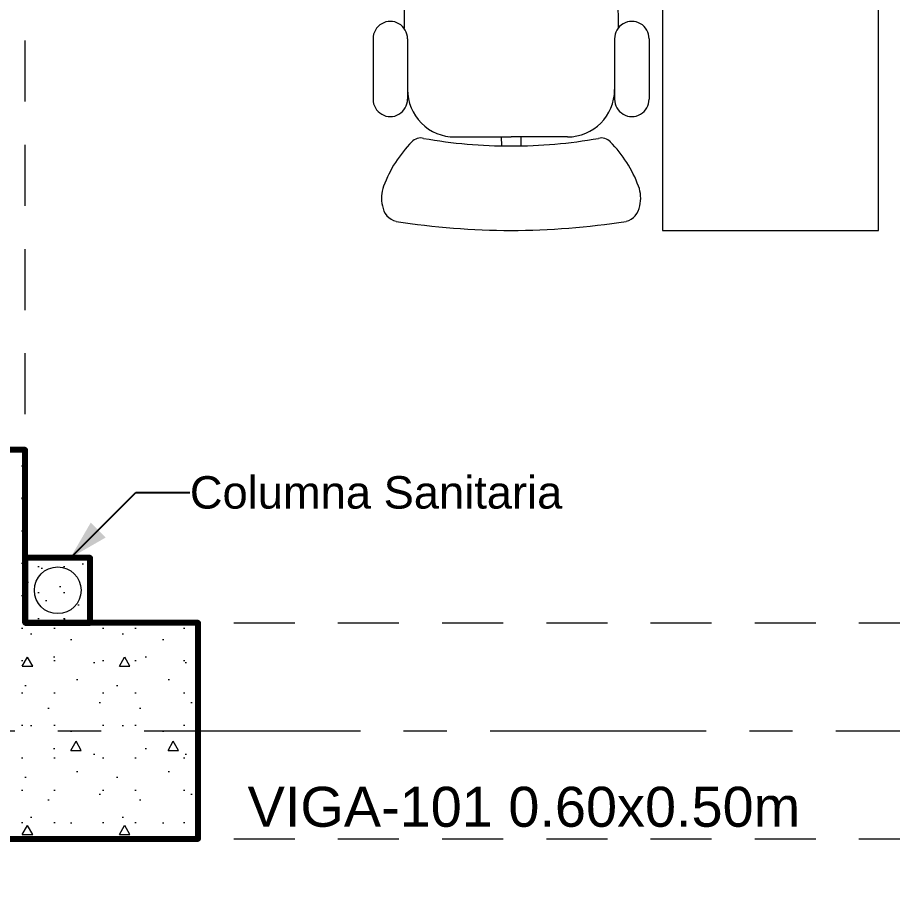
# Model space of a CAD drawing. Header units: inches. Extents: x -38 to 5698, y -33 to 92.
# Drawn here: x 102.052 to 104.076, y 7.083 to 9.1 of the extents above; entities that cross this region are included whole.
import ezdxf

# ---------------------------------------------------------------- set-up
doc = ezdxf.new("R2010")
doc.units = ezdxf.units.IN
doc.header["$MEASUREMENT"] = 0
doc.set_wipeout_variables(frame=1)
doc.header["$PDMODE"] = 1
for name, pattern in [('Hidden Line', [0.195611, 0.141111, -0.0545]), ('Punto & Raya', [0.65, 0.5, -0.075, 0, -0.075]), ('Wipeout_Contour', [1, 0, -1])]:
    doc.linetypes.add(name, pattern=pattern)
for name, color, linetype in [('02 _ ARQ _ ALB _ Cotas Ejes', 7, 'Continuous'), ('02 _ ARQ _ ALB _ Ejes Generales', 7, 'Continuous'), ('02 _ ARQ _ ALB _ Mobiliario', 7, 'Continuous'), ('02 _ ARQ _ ZON _ Espacio.3D', 7, 'Continuous'), ('08 _ STR _ EXT _ 06 Columnas', 7, 'Continuous'), ('08 _ STR _ EXT _ 09 Vigas', 7, 'Continuous'), ('Dibujo 2D - General', 7, 'Continuous'), ('Estructura - Carga', 7, 'Continuous'), ('MEP - HVAC', 7, 'Continuous'), ('Notas - Etiquetas', 251, 'Continuous')]:
    doc.layers.add(name, color=color, linetype=linetype)
doc.styles.add('Estilo_Generado_4', font='swisse.ttf')
doc.dimstyles.new('Estilo_Generado__1', dxfattribs={"dimtxt": 0.125, "dimasz": 0.095, "dimexe": 0.18, "dimexo": 0.3, "dimgap": 0, "dimtad": 0, "dimtih": 1, "dimtoh": 1, "dimzin": 0, "dimdsep": 46, "dimtxsty": 'Estilo_Generado_4', "dimblk": 'ARROWHEAD_6', "dimblk1": 'ARROWHEAD_6', "dimblk2": 'ARROWHEAD_6', "dimcen": 0.09, "dimse1": 1, "dimse2": 1, "dimclrd": 144, "dimclre": 144, "dimclrt": 7, "dimadec": 0, "dimazin": 0, "dimtfac": 1, "dimtdec": 4, "dimtmove": 0, "dimatfit": 3, "dimfxl": 1, "dimtolj": 1, "dimtzin": 0, "dimarcsym": 0})
doc.dimstyles.new('Estilo_Generado__8', dxfattribs={"dimtxt": 0.18, "dimasz": 0.0912, "dimexe": 0.18, "dimexo": 0.0625, "dimgap": 0, "dimtad": 0, "dimtih": 1, "dimtoh": 1, "dimdec": 4, "dimzin": 0, "dimdsep": 46, "dimcen": 0.09, "dimadec": 0, "dimazin": 0, "dimtfac": 1, "dimtdec": 4, "dimtmove": 0, "dimatfit": 3, "dimldrblk": 'ARROWHEAD_5', "dimfxl": 1, "dimtolj": 1, "dimtzin": 0, "dimarcsym": 0})

# ---------------------------------------------------------------- blocks, each defined once
blk = doc.blocks.new('ARROWHEAD_6')
at = {"color": 0, "linetype": 'Continuous', "lineweight": 0}
for p, q in [((-0.5, -0.5), (0.5, 0.5)), ((0, 0), (-1, 0))]:
    blk.add_line(p, q, dxfattribs=at)
blk = doc.blocks.new('*D87', base_point=(804.059, 0))
at = {"layer": '02 _ ARQ _ ALB _ Cotas Ejes', "color": 144, "linetype": 'Continuous', "lineweight": -2, "transparency": 16777216}
for p, q in [((101.915, 2.2841), (105.0886, 2.2841)), ((108.725, 2.2841), (105.476, 2.2841))]:
    blk.add_line(p, q, dxfattribs=at)
at = {"layer": 'Defpoints', "color": 0, "linetype": 'Continuous', "transparency": 16777216}
for p in [(101.82, 7.45), (108.82, 7.45), (108.82, 2.2841)]:
    blk.add_point(p, dxfattribs=at)
at = {"layer": '02 _ ARQ _ ALB _ Cotas Ejes', "color": 144, "linetype": 'Continuous', "lineweight": -2, "transparency": 16777216, "xscale": 0.095, "yscale": 0.095, "zscale": 0.095, "rotation": 180}
blk.add_blockref('ARROWHEAD_6', (101.82, 2.2841), dxfattribs=at)
at = {"layer": '02 _ ARQ _ ALB _ Cotas Ejes', "color": 144, "linetype": 'Continuous', "lineweight": -2, "transparency": 16777216, "xscale": 0.095, "yscale": 0.095, "zscale": 0.095}
blk.add_blockref('ARROWHEAD_6', (108.82, 2.2841), dxfattribs=at)
at = {"layer": '02 _ ARQ _ ALB _ Cotas Ejes', "color": 7, "linetype": 'Continuous', "lineweight": 13, "transparency": 16777216, "insert": (105.2823, 2.2841), "char_height": 0.125, "attachment_point": 5, "style": 'Estilo_Generado_4'}
blk.add_mtext('\\A1;7.00', dxfattribs=at)
blk = doc.blocks.new('ARROWHEAD_5')
at = {"linetype": 'Continuous', "lineweight": 0}
blk.add_hatch(color=0, dxfattribs=at).paths.add_polyline_path([(-1, 0.2679), (0, 0), (-1, -0.2679)])
at = {"color": 0, "linetype": 'Continuous', "lineweight": 0}
blk.add_line((0, 0), (-1, 0), dxfattribs=at)

msp = doc.modelspace()

# ---------------------------------------------------------------- linework, layer by layer
at = {"layer": '02 _ ARQ _ ALB _ Mobiliario', "color": 175, "linetype": 'Continuous', "lineweight": 13}
for p, q in [((102.9468, 9.1825), (102.9462, 9.0753)), ((103.4411, 9.1825), (103.4416, 9.0753)), ((102.8746, 9.051), (102.8746, 8.9108)), ((102.9544, 9.051), (102.9544, 8.9106)), ((103.4334, 9.051), (103.4334, 8.9106)), ((103.5133, 9.051), (103.5133, 8.9108)), ((103.0636, 8.8237), (103.1939, 8.8237)), ((103.1713, 8.8237), (103.1717, 8.8033)), ((103.3243, 8.8237), (103.1939, 8.8237)), ((103.2166, 8.8237), (103.2162, 8.8033))]:
    msp.add_line(p, q, dxfattribs=at)
at = {"layer": '02 _ ARQ _ ALB _ Mobiliario', "color": 175, "linetype": 'Continuous', "lineweight": 13, "flags": 128}
msp.add_lwpolyline([(104.0439, 9.9073), (102.2439, 9.9073), (102.2439, 9.3073), (103.5439, 9.3073), (103.5439, 8.6073), (104.0439, 8.6073)], close=True, dxfattribs=at)
at = {"layer": '02 _ ARQ _ ALB _ Mobiliario', "color": 175, "linetype": 'Continuous', "lineweight": 13}
for centre, major_axis, start_param, end_param in [((102.9145, 9.051), (0, 0.04), 4.712389, 7.853982), ((103.4734, 9.051), (0, 0.04), 4.712389, 7.853982), ((103.0636, 8.9332), (0, 0.1095), 1.570796, 3.141593), ((103.3243, 8.9332), (0, 0.1095), 3.141593, 4.712389), ((102.9145, 8.9108), (0, 0.04), 1.570796, 4.712389), ((103.4734, 8.9108), (0, 0.04), 1.570796, 4.712389), ((103.1688, 8.6093), (0, 0.2887), 0.790542, 1.21502), ((102.9849, 8.7926), (0, 0.0287), 6.044304, 7.092178), ((103.188, 9.9248), (0, 1.1218), 2.965095, 3.146853), ((103.1998, 9.9248), (0, 1.1218), 3.136332, 3.31809), ((103.4029, 8.7926), (0, 0.0287), 5.474192, 6.522066), ((103.219, 8.6093), (0, 0.2887), 5.068165, 5.492644), ((102.9681, 8.6828), (0, 0.0744), 1.199278, 1.825394), ((103.4197, 8.6828), (0, 0.0744), 4.457791, 5.083907), ((102.9379, 8.6692), (0, 0.0419), 1.691727, 2.899013), ((103.45, 8.6692), (0, 0.0419), 3.384172, 4.591459), ((103.1935, 10.321), (0, 1.7134), 2.985379, 3.141822), ((103.1943, 10.321), (0, 1.7134), 3.141364, 3.297806)]:
    msp.add_ellipse(centre, major_axis=major_axis, ratio=0.996858, start_param=start_param, end_param=end_param, dxfattribs=at)
at = {"layer": '02 _ ARQ _ ZON _ Espacio.3D', "color": 254, "linetype": 'Continuous', "lineweight": 0, "flags": 128}
msp.add_lwpolyline([(104.7701, 6.45), (104.7701, 17.35), (102.57, 17.35), (102.57, 16.9), (102.07, 16.9), (102.07, 16.4), (101.82, 16.4), (101.82, 16.15), (100.8201, 16.15), (100.8201, 13.25), (101.82, 13.25), (101.82, 12), (100.8201, 12), (100.8201, 9.1), (101.82, 9.1), (101.82, 8.1), (102.07, 8.1), (102.07, 7.7), (102.47, 7.7), (102.47, 7.2), (101.57, 7.2), (101.57, 7.85), (100.82, 7.85), (100.82, 6.45)], close=True, dxfattribs=at)

# ---------------------------------------------------------------- texts
at = {"layer": 'Notas - Etiquetas', "color": 8, "linetype": 'Continuous', "lineweight": 35, "insert": (102.4507, 8.001), "char_height": 0.075, "attachment_point": 4, "style": 'Estilo_Generado_4'}
msp.add_mtext('\\A1;{\\pql;\\fSwis721 Ex BT|b0|i0|c0|p34;Columna Sanitaria}', dxfattribs=at)

# ---------------------------------------------------------------- next in the draw order: wipeouts: each hides what was drawn before it
at = {"color": 254, "linetype": 'Wipeout_Contour', "lineweight": 0, "ltscale": 4906.165759}
msp.add_wipeout([(117.0136, 5.8), (117.0136, 6.35), (100.6701, 6.35), (100.6701, 7.85), (100.17, 7.85), (100.17, 5.8)], dxfattribs=at).dxf.layer = 'Dibujo 2D - General'

# ---------------------------------------------------------------- next in the draw order: hatches: boundary and pattern name
at = {"layer": '08 _ STR _ EXT _ 06 Columnas', "linetype": 'Continuous', "lineweight": 9}
h = msp.add_hatch(dxfattribs=at)
h.set_pattern_fill('HORMIGÓN_EN_MASA_0002', style=0, pattern_type=2)
h.set_pattern_definition([(0, (92.5, 3e-09), (0, 0.389711), [0.024375, -0.200625]), (0, (92.6125, 0.19486), (0, 0.389711), [0.024375, -0.200625]), (60, (92.5, 3e-09), (-0.3375, 0.194856), [0.024375, -0.200625]), (60, (92.725, 3e-09), (-0.3375, 0.194856), [0.024375, -0.200625]), (120, (92.5244, 3e-09), (0.3375, 0.194856), [0.024375, -0.200625]), (120, (92.7494, 3e-09), (0.3375, 0.194856), [0.024375, -0.200625]), (0, (92.500015, 0.0375), (0, 0.075), [0, -0.075, 0, -0.1125]), (45, (92.537515, 0.0375), (-0.053033, 0.053033), [0, -0.05625, 0, -0.09375])])
h.paths.add_polyline_path([(101.57, 8.1), (101.57, 7.2), (102.47, 7.2), (102.47, 7.7), (102.07, 7.7), (102.07, 8.1)])
at = {"layer": 'Estructura - Carga', "linetype": 'Continuous', "lineweight": 13}
h = msp.add_hatch(dxfattribs=at)
h.set_pattern_fill('HORMIGÓN_ARMADO_0002', color=251, style=0, pattern_type=2)
h.set_pattern_definition([(0, (92.5, 3e-09), (0, 0.311769), [0.03, -0.15]), (0, (92.59, 0.1559), (0, 0.311769), [0.03, -0.15]), (60, (92.5, 3e-09), (-0.27, 0.1558846), [0.03, -0.15]), (60, (92.68, 3e-09), (-0.27, 0.1558846), [0.03, -0.15]), (120, (92.53, 3e-09), (0.27, 0.1558846), [0.03, -0.15]), (120, (92.71, 3e-09), (0.27, 0.1558846), [0.03, -0.15]), (0, (92.500015, 0.03), (0, 0.06), [0, -0.06, 0, -0.09]), (45, (92.530015, 0.03), (-0.0424264, 0.0424264), [0, -0.045, 0, -0.075])])
h.paths.add_polyline_path([(102.07, 7.7), (102.22, 7.7), (102.22, 7.85), (102.07, 7.85)])

# ---------------------------------------------------------------- next in the draw order: linework, layer by layer
at = {"layer": '02 _ ARQ _ ALB _ Ejes Generales', "color": 252, "linetype": 'Punto & Raya', "lineweight": 13}
msp.add_line((98.3454, 7.45), (147.07, 7.45), dxfattribs=at)
at = {"layer": '08 _ STR _ EXT _ 06 Columnas', "color": 7, "linetype": 'Continuous', "lineweight": 80, "flags": 128}
msp.add_lwpolyline([(101.57, 8.1), (101.57, 7.2), (102.47, 7.2), (102.47, 7.7), (102.07, 7.7), (102.07, 8.1)], close=True, dxfattribs=at)
at = {"layer": '08 _ STR _ EXT _ 09 Vigas', "color": 251, "linetype": 'Hidden Line', "lineweight": 13}
for p, q in [((102.07, 7.7), (102.07, 16.9)), ((102.07, 7.7), (108.57, 7.7)), ((102.07, 7.2), (101.57, 7.2)), ((102.07, 7.2), (144.07, 7.2))]:
    msp.add_line(p, q, dxfattribs=at)
at = {"layer": 'Estructura - Carga', "color": 7, "linetype": 'Continuous', "lineweight": 80, "flags": 128}
msp.add_lwpolyline([(102.07, 7.7), (102.22, 7.7), (102.22, 7.85), (102.07, 7.85)], close=True, dxfattribs=at)
at = {"layer": 'MEP - HVAC', "color": 7, "linetype": 'Continuous', "lineweight": 13, "flags": 128}
msp.add_lwpolyline([(102.199, 7.775, -1), (102.091, 7.775, -1)], format="xyb", close=True, dxfattribs=at)

# ---------------------------------------------------------------- next in the draw order: texts
at = {"layer": 'Notas - Etiquetas', "color": 8, "linetype": 'Continuous', "lineweight": 13, "insert": (102.5844, 7.2267), "char_height": 0.0925, "attachment_point": 7, "style": 'Estilo_Generado_4'}
msp.add_mtext('\\A1;{\\pql;\\fSwis721 Ex BT|b0|i0|c0|p34;VIGA-101\\fSwis721 Ex BT|b0|i0|c0|p34; \\fSwis721 Ex BT|b0|i0|c0|p34;0.60\\fSwis721 Ex BT|b0|i0|c0|p34;x\\fSwis721 Ex BT|b0|i0|c0|p34;0.50\\fSwis721 Ex BT|b0|i0|c0|p34;m}', dxfattribs=at)

# ---------------------------------------------------------------- next in the draw order: dimensions: what is measured, and where the dimension line sits
at = {"layer": '02 _ ARQ _ ALB _ Cotas Ejes', "color": 144, "linetype": 'Continuous', "lineweight": 13}
dim = msp.add_linear_dim(base=(108.82, 2.2841), p1=(101.82, 7.45), p2=(108.82, 7.45), dimstyle='Estilo_Generado__1', dxfattribs=at)
dim.commit()
dim.dimension.update_dxf_attribs({"geometry": '*D87', "text_midpoint": (105.2823, 2.2841), "dimtype": 160})

# ---------------------------------------------------------------- next in the draw order: leaders
at = {"layer": 'Notas - Etiquetas', "color": 8, "linetype": 'Continuous', "lineweight": 13, "annotation_type": 0, "has_hookline": 1, "hookline_direction": 0, "text_width": 1.0171}
msp.add_leader([(102.1742, 7.85), (102.3255, 8.001), (102.4507, 8.001)], dimstyle='Estilo_Generado__8', dxfattribs=at)

doc.saveas('drawing.dxf')
